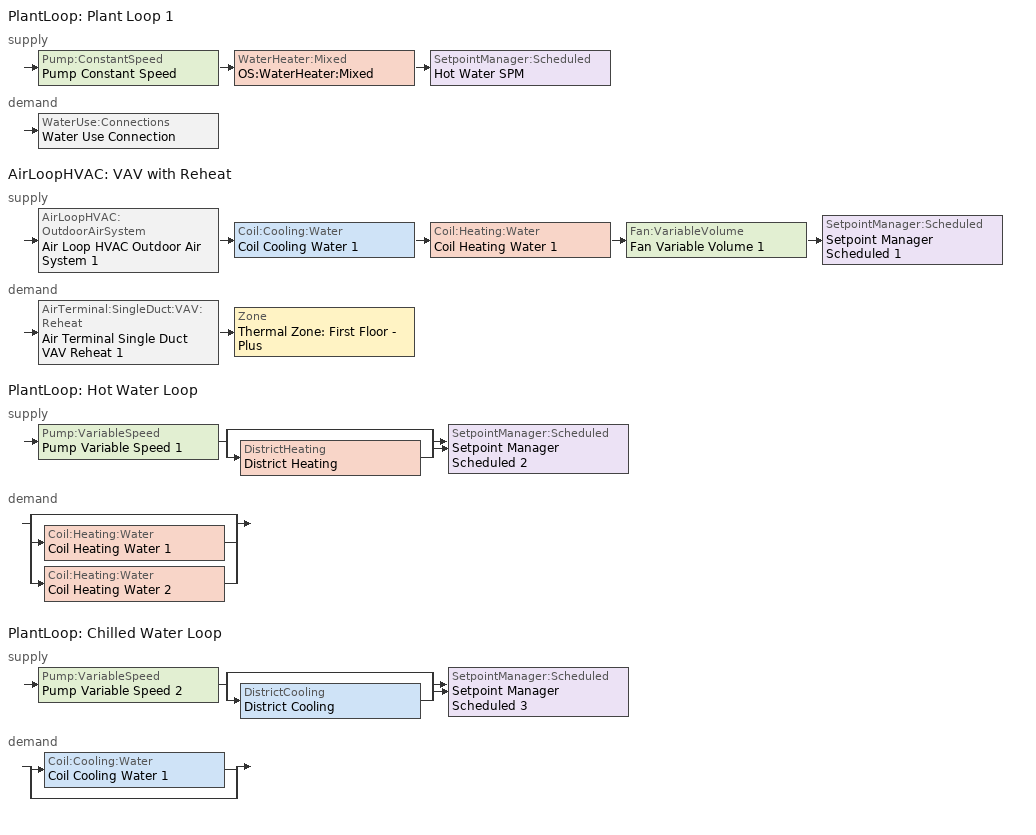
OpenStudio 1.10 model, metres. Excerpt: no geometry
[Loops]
PlantLoop 'Plant Loop 1'
 supply: Pump:ConstantSpeed 'Pump Constant Speed' > WaterHeater:Mixed 'OS:WaterHeater:Mixed' > SetpointManager:Scheduled 'Hot Water SPM'
 demand: WaterUse:Connections 'Water Use Connection'
AirLoopHVAC 'VAV with Reheat'
 supply: AirLoopHVAC:OutdoorAirSystem 'Air Loop HVAC Outdoor Air System 1' > Coil:Cooling:Water 'Coil Cooling Water 1' > Coil:Heating:Water 'Coil Heating Water 1' > Fan:VariableVolume 'Fan Variable Volume 1' > SetpointManager:Scheduled 'Setpoint Manager Scheduled 1'
 demand: AirTerminal:SingleDuct:VAV:Reheat 'Air Terminal Single Duct VAV Reheat 1' > Zone 'Thermal Zone: First Floor - Plus'
PlantLoop 'Hot Water Loop'
 supply: Pump:VariableSpeed 'Pump Variable Speed 1' > split
  | bypass
  | DistrictHeating 'District Heating'
  join > SetpointManager:Scheduled 'Setpoint Manager Scheduled 2'
 demand: split
  | bypass
  | Coil:Heating:Water 'Coil Heating Water 1'
  | Coil:Heating:Water 'Coil Heating Water 2'
PlantLoop 'Chilled Water Loop'
 supply: Pump:VariableSpeed 'Pump Variable Speed 2' > split
  | bypass
  | DistrictCooling 'District Cooling'
  join > SetpointManager:Scheduled 'Setpoint Manager Scheduled 3'
 demand: split
  | Coil:Cooling:Water 'Coil Cooling Water 1'
  | bypass
[Sizing:Zone] Zone Cooling Design Supply Air Temperature {C}=14; Zone Heating Design Supply Air Temperature {C}=40; Zone Cooling Design Supply Air Humidity Ratio {kg-H2O/kg-air}=0.0085; Zone Heating Design Supply Air Humidity Ratio {kg-H2O/kg-air}=0.008; Heating Design Air Flow Method=DesignDay
Thermal Zone: Basement; Thermal Zone: First Floor - Plus
[Zone equipment]
Thermal Zone: First Floor - Plus: Air Terminal Single Duct VAV Reheat 1
[PlantLoop] Plant Loop Volume {m3}=Autocalculate; Load Distribution Scheme=Optimal
Name | Fluid Type
Plant Loop 1; Chilled Water Loop
Hot Water Loop | Water
[Sizing:Plant] Sizing Option=NonCoincident; Zone Timesteps in Averaging Window=1; Coincident Sizing Factor Mode=None
Name | Loop Type | Design Loop Exit Temperature {C} | Loop Design Temperature Difference {deltaC}
Plant Loop 1; Hot Water Loop | Heating | 82 | 11
Chilled Water Loop | Cooling | 7.22 | 6.67
[Pump:ConstantSpeed]
Pump Constant Speed: Rated Flow Rate {m3/s}=autosize; Rated Pump Head {Pa}=179352; Rated Power Consumption {W}=autosize; Motor Efficiency=0.9; Fraction of Motor Inefficiencies to Fluid Stream=0; Pump Control Type=Intermittent
[SetpointManager:Scheduled] Control Variable=Temperature
Name | Schedule
Hot Water SPM | SHW Supply Temp
Setpoint Manager Scheduled 1 | Deck_Temperature
Setpoint Manager Scheduled 2 | Hot_Water_Temperature
Setpoint Manager Scheduled 3 | Chilled_Water_Temperature
[WaterUse:Equipment:Definition]
Shower and Sinks: Peak Flow Rate {m3/s}=5e-007; Target Temperature Schedule=SHW Target
[WaterUse:Connections]
Water Use Connection: Water Use Equipment Name 1=Water Use Equipment 1
[WaterUse:Equipment]
Water Use Equipment 1: Water Use Equipment Definition=Shower and Sinks; Space=Second Floor; Flow Rate Fraction Schedule=SHW Usage Fraction
[WaterHeater:Mixed]
OS:WaterHeater:Mixed: Tank Volume {m3}=0.378541; Setpoint Temperature Schedule=SHW Supply Temp; Deadband Temperature Difference {deltaC}=2; Maximum Temperature Limit {C}=82.22; Heater Control Type=Cycle; Heater Maximum Capacity {W}=2930.71; Heater Fuel Type=NaturalGas; Heater Thermal Efficiency=0.8; Off Cycle Parasitic Fuel Consumption Rate {W}=20; Off Cycle Parasitic Fuel Type=NaturalGas; Off Cycle Parasitic Heat Fraction to Tank=0.8; On Cycle Parasitic Fuel Type=NaturalGas; Ambient Temperature Indicator=Schedule; Ambient Temperature Schedule=Water Heater Ambient Temperature 1; Ambient Temperature Thermal Zone=Thermal Zone: Basement; Off Cycle Loss Coefficient to Ambient Temperature {W/K}=6; On Cycle Loss Coefficient to Ambient Temperature {W/K}=6; Use Side Effectiveness=1; Source Side Effectiveness=1; Use Side Design Flow Rate {m3/s}=autosize; Source Side Design Flow Rate {m3/s}=autosize; Indirect Water Heating Recovery Time {hr}=1.5
[AirLoopHVAC]
VAV with Reheat: Availability Schedule=Always On Discrete; Design Supply Air Flow Rate {m3/s}=AutoSize
[Sizing:System]
VAV with Reheat: Type of Load to Size On=Sensible; Design Outdoor Air Flow Rate {m3/s}=Autosize; Minimum System Air Flow Ratio=0.3; Preheat Design Temperature {C}=7; Preheat Design Humidity Ratio {kg-H2O/kg-Air}=0.008; Precool Design Temperature {C}=12.8; Precool Design Humidity Ratio {kg-H2O/kg-Air}=0.008; Central Cooling Design Supply Air Temperature {C}=12.8; Central Heating Design Supply Air Temperature {C}=12.8; Sizing Option=NonCoincident; 100% Outdoor Air in Cooling=Yes; 100% Outdoor Air in Heating=Yes; Central Cooling Design Supply Air Humidity Ratio {kg-H2O/kg-Air}=0.0085; Central Heating Design Supply Air Humidity Ratio {kg-H2O/kg-Air}=0.008; Cooling Design Air Flow Method=DesignDay; Cooling Design Air Flow Rate {m3/s}=0; Heating Design Air Flow Method=DesignDay; Heating Design Air Flow Rate {m3/s}=0; System Outdoor Air Method=ZoneSum; Zone Maximum Outdoor Air Fraction=1; Cooling Supply Air Flow Rate Per Floor Area {m3/s-m2}=0.00996765; Cooling Fraction of Autosized Cooling Supply Air Flow Rate=1; Cooling Supply Air Flow Rate Per Unit Cooling Capacity {m3/s-W}=3.94755e-05; Heating Supply Air Flow Rate Per Floor Area {m3/s-m2}=0.00996765; Heating Fraction of Autosized Heating Supply Air Flow Rate=1; Heating Fraction of Autosized Cooling Supply Air Flow Rate=1; Heating Supply Air Flow Rate Per Unit Heating Capacity {m3/s-W}=3.15882e-05; Cooling Design Capacity Method=CoolingDesignCapacity; Cooling Design Capacity {W}=autosize; Cooling Design Capacity Per Floor Area {W/m2}=234.7; Fraction of Autosized Cooling Design Capacity=1; Heating Design Capacity Method=HeatingDesignCapacity; Heating Design Capacity {W}=autosize; Heating Design Capacity Per Floor Area {W/m2}=157; Fraction of Autosized Heating Design Capacity=1; Central Cooling Capacity Control Method=OnOff
[Fan:VariableVolume]
Fan Variable Volume 1: Availability Schedule=Always On Discrete; Fan Efficiency=0.6045; Pressure Rise {Pa}=500; Maximum Flow Rate {m3/s}=Autosize; Fan Power Minimum Flow Rate Input Method=FixedFlowRate; Fan Power Minimum Flow Fraction=0; Fan Power Minimum Air Flow Rate {m3/s}=0; Motor Efficiency=0.93; Motor In Airstream Fraction=1; Fan Power Coefficient 1=0.0407599; Fan Power Coefficient 2=0.088045; Fan Power Coefficient 3=-0.0729261; Fan Power Coefficient 4=0.94374; Fan Power Coefficient 5=0
[Coil:Heating:Water] Availability Schedule=Always On Discrete
Coil Heating Water 1; Coil Heating Water 2
[Coil:Cooling:Water]
Coil Cooling Water 1: Availability Schedule=Always On Discrete
[Controller:OutdoorAir]
Controller Outdoor Air 1: Minimum Outdoor Air Flow Rate {m3/s}=Autosize; Maximum Outdoor Air Flow Rate {m3/s}=Autosize; Economizer Control Type=NoEconomizer; Economizer Control Action Type=ModulateFlow; Economizer Maximum Limit Dry-Bulb Temperature {C}=28; Economizer Maximum Limit Enthalpy {J/kg}=64000; Economizer Minimum Limit Dry-Bulb Temperature {C}=-100; Lockout Type=NoLockout; Minimum Limit Type=FixedMinimum; Controller Mechanical Ventilation=Controller Mechanical Ventilation 1; High Humidity Control=No; Heat Recovery Bypass Control Type=BypassWhenWithinEconomizerLimits
[Controller:MechanicalVentilation]
Controller Mechanical Ventilation 1: Availability Schedule=Always On Discrete; System Outdoor Air Method=ZoneSum
[AirLoopHVAC:OutdoorAirSystem]
Air Loop HVAC Outdoor Air System 1: Controller=Controller Outdoor Air 1
[Pump:VariableSpeed] Pump Control Type=Intermittent
Pump Variable Speed 1; Pump Variable Speed 2
[Controller:WaterCoil] Minimum Actuated Flow {m3/s}=0
Name | Water Coil | Action
Controller Water Coil 1 | Coil Heating Water 1 | Normal
Controller Water Coil 2 | Coil Cooling Water 1 | Reverse
[AirTerminal:SingleDuct:VAV:Reheat]
Air Terminal Single Duct VAV Reheat 1: Availability Schedule=Always On Discrete; Maximum Air Flow Rate {m3/s}=AutoSize; Zone Minimum Air Flow Input Method=Constant; Constant Minimum Air Flow Fraction=0.3; Fixed Minimum Air Flow Rate {m3/s}=0; Reheat Coil=Coil Heating Water 2; Maximum Hot Water or Steam Flow Rate {m3/s}=AutoSize; Minimum Hot Water or Steam Flow Rate {m3/s}=0; Convergence Tolerance=0.001; Damper Heating Action=Normal; Maximum Flow per Zone Floor Area During Reheat {m3/s-m2}=AutoSize; Maximum Flow Fraction During Reheat=AutoSize; Maximum Reheat Air Temperature {C}=35; Control For Outdoor Air=No
[DistrictHeating]
District Heating: Nominal Capacity {W}=Autosize
[DistrictCooling]
District Cooling: Nominal Capacity {W}=Autosize
[Schedule:Constant]
Always On Discrete: Value=1
[Schedule:Ruleset]
Name | Default Day Schedule | Summer Design Day Schedule | Winter Design Day Schedule
SHW Supply Temp | Schedule Day 1 | Schedule Day 17 | Schedule Day 16
SHW Target | Schedule Day 2 | Schedule Day 15 | Schedule Day 14
SHW Usage Fraction | Schedule Day 3 | Schedule Day 13 | Schedule Day 12
Water Heater Ambient Temperature 1 | Water Heater Ambient Temperature Default 1
Deck_Temperature | Deck_Temperature_Default | Deck_Temperature_Summer_Design_Day | Deck_Temperature_Winter_Design_Day
Hot_Water_Temperature | Hot_Water_Temperature_Default | Hot_Water_Temperature_Summer_Design_Day | Hot_Water_Temperature_Winter_Design_Day
Chilled_Water_Temperature | Chilled_Water_Temperature_Default | Chilled_Water_Temperature_Summer_Design_Day | Chilled_Water_Temperature_Winter_Design_Day
[Schedule:Day]
Schedule Day 1; Schedule Day 17: 24, 0, 60
Schedule Day 2; Schedule Day 14; Schedule Day 15: 24, 0, 48.8889
Schedule Day 3: 6, 0, 0.058, 7, 0, 0.5, 18, 0, 0.058, 19, 0, 0.5, 24, 0, 0.058
Schedule Day 12; Schedule Day 13: 6, 0, 0.05, 7, 0, 0.5, 18, 0, 0.05, 19, 0, 0.5, 24, 0, 0.05
Schedule Day 16: 24, 0, -12.2222
Water Heater Ambient Temperature Default 1: 24, 0, 22
Deck_Temperature_Default; Deck_Temperature_Summer_Design_Day; Deck_Temperature_Winter_Design_Day: 24, 0, 12.8
Hot_Water_Temperature_Default; Hot_Water_Temperature_Summer_Design_Day; Hot_Water_Temperature_Winter_Design_Day: 24, 0, 67
Chilled_Water_Temperature_Default; Chilled_Water_Temperature_Summer_Design_Day; Chilled_Water_Temperature_Winter_Design_Day: 24, 0, 6.7
